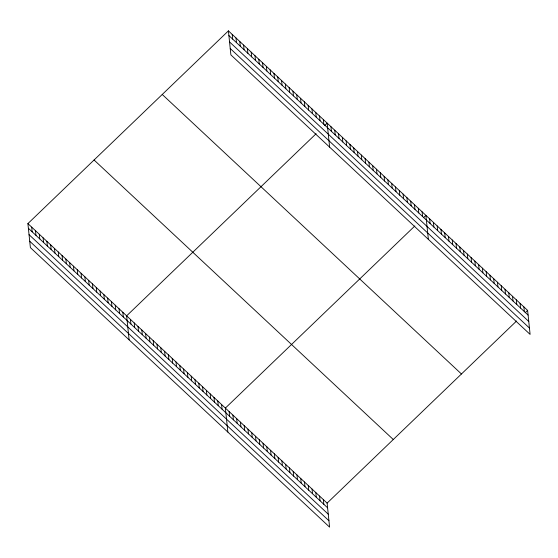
<?xml version="1.0" encoding="UTF-8"?>
<svg xmlns="http://www.w3.org/2000/svg" width="558" height="558" viewBox="0 0 558 558"><rect width="100%" height="100%" fill="white"/><g stroke="black" fill="none" stroke-linecap="round" stroke-linejoin="round"><path stroke-width="0.84" d="M27.9 223.598L327.114 503.114L329.59 527.129L30.383 247.613L27.9 223.598L228.41 30.871L527.617 310.387L530.1 334.402L230.886 54.886L228.41 30.871M316.121 133.711L126.638 315.842L129.121 339.857M324.693 125.466L327.148 123.109L329.632 147.124M414.859 225.948L225.376 408.079L227.859 432.094M423.438 217.704L425.887 215.353L428.37 239.368M327.114 503.114L516.589 320.99M525.169 312.738L527.617 310.387M228.892 35.572L528.105 315.089M229.554 41.948L528.761 321.457M230.231 48.511L529.444 328.027M162.238 94.469L461.452 373.986M94.065 160L393.278 439.516M28.388 228.299L327.595 507.815M29.044 234.674L328.257 514.19M29.72 241.237L328.934 520.754M523.85 306.865L524.339 311.566M520.084 303.35L520.565 308.044M516.317 299.827L516.799 304.529M512.544 296.305L513.032 301.006M508.777 292.79L509.266 297.491M505.011 289.267L505.499 293.968M501.244 285.745L501.733 290.446M497.478 282.229L497.959 286.931M493.704 278.707L494.193 283.408M489.938 275.185L490.426 279.886M486.171 271.669L486.66 276.37M482.405 268.147L482.893 272.848M478.638 264.631L479.12 269.326M474.872 261.109L475.353 265.81M471.098 257.587L471.587 262.288M467.332 254.071L467.82 258.772M463.565 250.549L464.054 255.25M459.799 247.027L460.28 251.728M456.032 243.511L456.514 248.212M452.259 239.989L452.747 244.69M448.493 236.466L448.981 241.168M444.726 232.951L445.214 237.652M440.96 229.429L441.441 234.13M437.193 225.913L437.674 230.607M433.42 222.391L433.908 227.092M429.653 218.869L430.141 223.57M422.092 211.803L422.573 216.504M418.291 208.253L418.779 212.954M414.496 204.709L414.978 209.41M410.695 201.159L411.183 205.86M406.901 197.609L407.382 202.31M403.099 194.065L403.587 198.767M399.305 190.515L399.786 195.216M395.503 186.972L395.992 191.673M391.709 183.422L392.19 188.123M387.908 179.871L388.396 184.572M384.113 176.328L384.595 181.029M380.312 172.778L380.8 177.479M376.517 169.227L377.006 173.929M372.716 165.684L373.204 170.385M368.922 162.134L369.41 166.835M365.12 158.591L365.609 163.285M361.326 155.04L361.814 159.741M357.532 151.49L358.013 156.191M353.73 147.947L354.218 152.648M349.936 144.396L350.417 149.098M346.134 140.846L346.623 145.547M342.34 137.303L342.821 142.004M338.539 133.753L339.027 138.454M334.744 130.202L335.225 134.903M330.943 126.659L331.431 131.36M323.347 119.565L323.835 124.267M319.553 116.015L320.034 120.716M315.751 112.465L316.24 117.166M311.957 108.922L312.445 113.623M308.156 105.371L308.644 110.072M304.361 101.821L304.849 106.522M300.56 98.278L301.048 102.979M296.765 94.727L297.254 99.429M292.971 91.184L293.452 95.878M289.17 87.634L289.658 92.335M285.375 84.084L285.856 88.785M281.574 80.54L282.062 85.241M323.34 499.598L323.828 504.299M277.779 76.99L278.261 81.691M319.574 496.076L320.062 500.777M273.978 73.44L274.466 78.141M315.807 492.554L316.295 497.255M270.184 69.896L270.665 74.598M312.041 489.038L312.529 493.739M266.382 66.346L266.87 71.047M308.274 485.516L308.755 490.217M262.588 62.796L263.069 67.497M304.508 481.993L304.989 486.695M258.786 59.253L259.275 63.954M300.734 478.478L301.222 483.179M254.992 55.702L255.473 60.403M296.968 474.956L297.456 479.657M251.191 52.159L251.679 56.86M293.201 471.44L293.689 476.134M247.396 48.609L247.885 53.31M289.435 467.918L289.916 472.619M243.595 45.058L244.083 49.76M285.668 464.395L286.149 469.097M239.8 41.515L240.289 46.216M281.895 460.88L282.383 465.581M235.999 37.965L236.487 42.666M278.128 457.358L278.616 462.059M232.205 34.415L232.693 39.116M274.362 453.835L274.85 458.536M270.595 450.32L271.076 455.021M266.829 446.798L267.31 451.499M263.055 443.275L263.543 447.976M259.289 439.76L259.777 444.461M255.522 436.237L256.01 440.939M251.756 432.722L252.237 437.423M247.989 429.2L248.47 433.901M244.216 425.677L244.704 430.378M240.449 422.162L240.937 426.863M236.683 418.64L237.171 423.341M232.916 415.117L233.397 419.818M229.15 411.602L229.631 416.303M221.582 404.529L222.07 409.23M217.787 400.986L218.269 405.687M213.986 397.435L214.474 402.137M210.192 393.892L210.673 398.593M206.39 390.342L206.879 395.043M202.596 386.792L203.077 391.493M198.794 383.248L199.283 387.95M195 379.698L195.481 384.399M191.199 376.148L191.687 380.849M187.404 372.605L187.886 377.306M183.603 369.054L184.091 373.755M179.809 365.511L180.29 370.205M176.007 361.961L176.495 366.662M172.213 358.41L172.701 363.112M168.411 354.867L168.9 359.568M164.617 351.317L165.105 356.018M160.816 347.767L161.304 352.468M157.021 344.223L157.509 348.924M153.227 340.673L153.708 345.374M149.425 337.123L149.914 341.824M145.631 333.579L146.112 338.281M141.83 330.029L142.318 334.73M138.035 326.486L138.517 331.187M134.234 322.936L134.722 327.637M130.439 319.385L130.921 324.086M122.844 312.292L123.325 316.993M119.042 308.741L119.531 313.443M115.248 305.198L115.729 309.899M111.447 301.648L111.935 306.349M107.652 298.105L108.14 302.799M103.851 294.554L104.339 299.255M100.056 291.004L100.545 295.705M96.255 287.461L96.743 292.162M92.461 283.91L92.949 288.612M88.666 280.36L89.147 285.061M84.865 276.817L85.353 281.518M81.07 273.267L81.552 277.968M77.269 269.723L77.757 274.417M73.475 266.173L73.956 270.874M69.673 262.623L70.162 267.324M65.879 259.079L66.36 263.781M62.078 255.529L62.566 260.23M58.283 251.979L58.764 256.68M54.482 248.436L54.97 253.137M50.687 244.885L51.169 249.586M46.886 241.335L47.374 246.036M43.092 237.792L43.58 242.493M39.29 234.241L39.778 238.943M35.496 230.698L35.984 235.399M31.694 227.148L32.183 231.849"/></g></svg>
